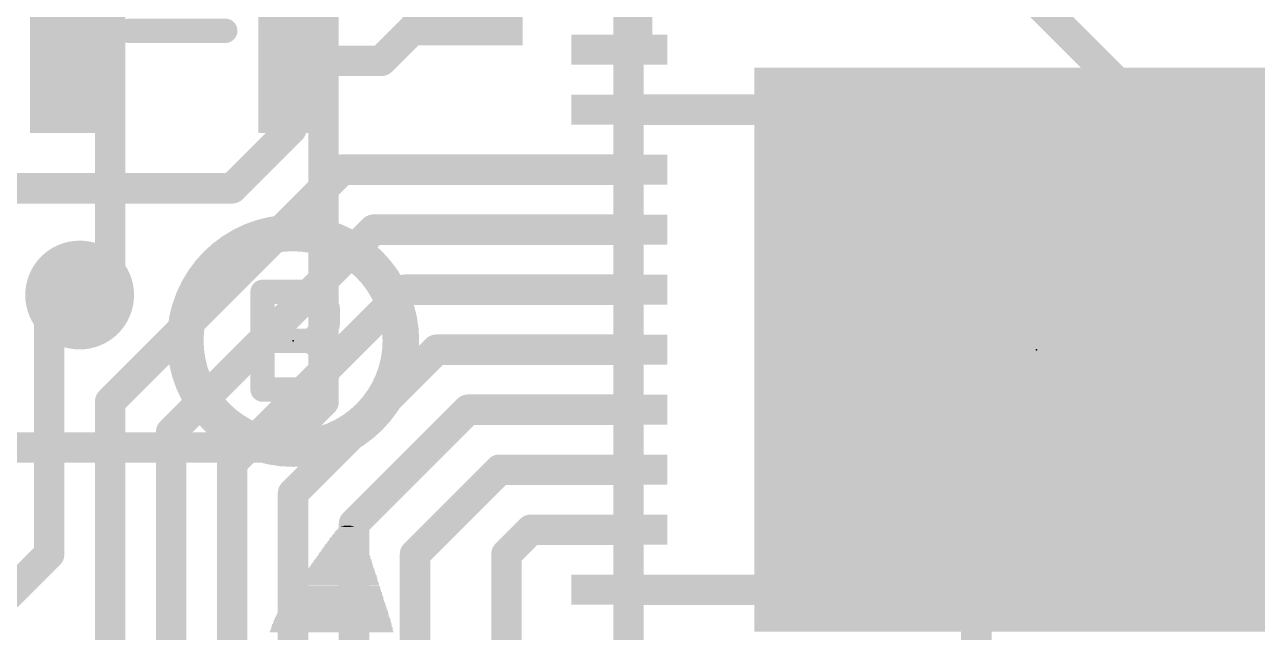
# Model space of a CAD drawing. Extents: x -11.5 to 69.1, y -5.3 to 31.9.
# Drawn here: x 15.29 to 25.56, y 8.75 to 13.81 of the extents above; entities that cross this region are included whole.
import ezdxf

# ---------------------------------------------------------------- set-up
doc = ezdxf.new("R2010")
doc.units = 0
for name, color, linetype in [('1', 12, 'CONTINUOUS'), ('16', 132, 'CONTINUOUS'), ('18', 110, 'CONTINUOUS'), ('21', 40, 'CONTINUOUS'), ('23', 40, 'CONTINUOUS')]:
    doc.layers.add(name, color=color, linetype=linetype)

# ---------------------------------------------------------------- blocks, each defined once
blk = doc.blocks.new('RECT')
blk.add_solid([(-0.5, -0.5), (0.5, -0.5), (-0.5, 0.5), (0.5, 0.5)])
blk = doc.blocks.new('ROUNDV')
at = {"const_width": 0.5}
blk.add_lwpolyline([(0, -0.25, 1), (0, 0.25, 1), (0, -0.25)], format="xyb", dxfattribs=at)

msp = doc.modelspace()

# ---------------------------------------------------------------- linework, layer by layer
at = {"layer": '1', "const_width": 0.254}
for points in [[(18.2611, 13.5081), (18.94, 14.187)], [(20.3916, 14.0669), (20.3916, 13.6016)], [(26.2182, 13.6452), (23.876, 11.303)], [(20.3916, 13.6016), (20.2432, 13.6016)], [(17.5108, 12.9388), (17.5108, 13.5081)], [(17.5108, 13.5081), (18.2611, 13.5081)], [(20.2432, 13.1016), (22.0774, 13.1016)], [(22.0774, 13.1016), (23.876, 11.303)], [(17.018, 12.446), (17.5108, 12.9388)], [(17.9356, 12.6016), (16.002, 10.668)], [(20.2432, 12.6016), (17.9356, 12.6016)], [(14.605, 12.446), (17.018, 12.446)], [(18.1976, 12.1016), (16.51, 10.414)], [(20.2432, 12.1016), (18.1976, 12.1016)], [(17.018, 10.16), (18.4596, 11.6016)], [(18.4596, 11.6016), (20.2432, 11.6016)], [(15.494, 11.303), (15.748, 11.557)], [(15.494, 9.398), (15.494, 11.303)], [(25.0774, 10.1016), (23.876, 11.303)], [(23.876, 11.303), (23.876, 11.176)], [(23.876, 11.176), (23.749, 11.049)], [(17.526, 9.906), (18.7216, 11.1016)], [(18.7216, 11.1016), (20.2432, 11.1016)], [(23.2182, 10.5182), (23.749, 11.049)], [(23.749, 10.541), (23.749, 11.049)], [(16.002, 10.668), (16.002, 2.159)], [(18.9836, 10.6016), (18.034, 9.652)], [(20.2432, 10.6016), (18.9836, 10.6016)], [(22.3096, 9.1016), (23.749, 10.541)], [(23.2182, 7.6266), (23.2182, 10.5182)], [(16.51, 10.414), (16.51, 2.921)], [(17.018, 3.175), (17.018, 10.16)], [(18.542, 9.398), (19.2456, 10.1016)], [(19.2456, 10.1016), (20.2432, 10.1016)], [(27.1932, 10.1016), (25.0774, 10.1016)], [(17.526, 3.556), (17.526, 9.906)], [(18.034, 9.652), (18.034, 3.937)], [(19.5076, 9.6016), (19.304, 9.398)], [(20.2432, 9.6016), (19.5076, 9.6016)], [(15.1431, 9.0471), (15.494, 9.398)], [(18.542, 4.191), (18.542, 9.398)], [(19.304, 9.398), (19.304, 6.096)], [(20.2432, 9.1016), (22.3096, 9.1016)]]:
    msp.add_lwpolyline(points, dxfattribs=at)
at = {"layer": '1', "const_width": 0.127}
for points in [[(20.2432, 13.6651, 1), (20.2432, 13.5381)], [(20.3281, 13.6016, 1), (20.4551, 13.6016)], [(20.3916, 13.5381, 1), (20.3916, 13.6651)], [(17.5743, 13.5081, 1), (17.4473, 13.5081)], [(17.5108, 13.5716, 1), (17.5108, 13.4446)], [(18.2162, 13.553, 1), (18.306, 13.4632)], [(18.2611, 13.4446, 1), (18.2611, 13.5716)], [(20.2432, 13.1651, 1), (20.2432, 13.0381)], [(22.1223, 13.1465, 1), (22.0325, 13.0567)], [(22.0774, 13.0381, 1), (22.0774, 13.1651)], [(17.5557, 12.8939, 1), (17.4659, 12.9837)], [(17.4473, 12.9388, 1), (17.5743, 12.9388)], [(17.9356, 12.6651, 1), (17.9356, 12.5381)], [(17.9805, 12.5567, 1), (17.8907, 12.6465)], [(20.2432, 12.5381, 1), (20.2432, 12.6651)], [(16.9731, 12.4909, 1), (17.0629, 12.4011)], [(17.018, 12.3825, 1), (17.018, 12.5095)], [(18.1976, 12.1651, 1), (18.1976, 12.0381)], [(18.2425, 12.0567, 1), (18.1527, 12.1465)], [(20.2432, 12.0381, 1), (20.2432, 12.1651)], [(18.4596, 11.6651, 1), (18.4596, 11.5381)], [(18.5045, 11.5567, 1), (18.4147, 11.6465)], [(20.2432, 11.5381, 1), (20.2432, 11.6651)], [(15.7929, 11.5121, 1), (15.7031, 11.6019)], [(15.5575, 11.303, 1), (15.4305, 11.303)], [(15.4491, 11.3479, 1), (15.5389, 11.2581)], [(23.9209, 11.3479, 1), (23.8311, 11.2581)], [(23.9395, 11.303, 1), (23.8125, 11.303)], [(23.8311, 11.3479, 1), (23.9209, 11.2581)], [(23.8311, 11.2581, 1), (23.9209, 11.3479)], [(23.9209, 11.1311, 1), (23.8311, 11.2209)], [(18.7216, 11.1651, 1), (18.7216, 11.0381)], [(18.7665, 11.0567, 1), (18.6767, 11.1465)], [(20.2432, 11.0381, 1), (20.2432, 11.1651)], [(23.8125, 11.176, 1), (23.9395, 11.176)], [(23.8125, 11.049, 1), (23.6855, 11.049)], [(23.7041, 11.0939, 1), (23.7939, 11.0041)], [(23.7939, 11.0041, 1), (23.7041, 11.0939)], [(16.0655, 10.668, 1), (15.9385, 10.668)], [(15.9571, 10.7129, 1), (16.0469, 10.6231)], [(18.9836, 10.6651, 1), (18.9836, 10.5381)], [(19.0285, 10.5567, 1), (18.9387, 10.6465)], [(20.2432, 10.5381, 1), (20.2432, 10.6651)], [(23.2817, 10.5182, 1), (23.1547, 10.5182)], [(23.1733, 10.5631, 1), (23.2631, 10.4733)], [(23.6855, 10.541, 1), (23.8125, 10.541)], [(23.7939, 10.4961, 1), (23.7041, 10.5859)], [(16.5735, 10.414, 1), (16.4465, 10.414)], [(16.4651, 10.4589, 1), (16.5549, 10.3691)], [(17.0815, 10.16, 1), (16.9545, 10.16)], [(16.9731, 10.2049, 1), (17.0629, 10.1151)], [(19.2456, 10.1651, 1), (19.2456, 10.0381)], [(19.2905, 10.0567, 1), (19.2007, 10.1465)], [(20.2432, 10.0381, 1), (20.2432, 10.1651)], [(25.0774, 10.1651, 1), (25.0774, 10.0381)], [(25.0325, 10.0567, 1), (25.1223, 10.1465)], [(17.5895, 9.906, 1), (17.4625, 9.906)], [(17.4811, 9.9509, 1), (17.5709, 9.8611)], [(18.0975, 9.652, 1), (17.9705, 9.652)], [(17.9891, 9.6969, 1), (18.0789, 9.6071)], [(19.5076, 9.6651, 1), (19.5076, 9.5381)], [(19.5525, 9.5567, 1), (19.4627, 9.6465)], [(20.2432, 9.5381, 1), (20.2432, 9.6651)], [(15.4305, 9.398, 1), (15.5575, 9.398)], [(15.5389, 9.3531, 1), (15.4491, 9.4429)], [(18.6055, 9.398, 1), (18.4785, 9.398)], [(18.4971, 9.4429, 1), (18.5869, 9.3531)], [(19.3675, 9.398, 1), (19.2405, 9.398)], [(19.2591, 9.4429, 1), (19.3489, 9.3531)], [(20.2432, 9.1651, 1), (20.2432, 9.0381)], [(22.2647, 9.1465, 1), (22.3545, 9.0567)], [(22.3096, 9.0381, 1), (22.3096, 9.1651)]]:
    msp.add_lwpolyline(points, format="xyb", dxfattribs=at)
at = {"layer": '16', "const_width": 0.254}
for points in [[(16.002, 17.018), (16.002, 11.811)], [(21.209, 16.51), (27.178, 10.541)], [(20.32, 14.732), (20.32, 7.62)], [(17.78, 10.668), (17.78, 13.97)], [(16.002, 11.811), (15.748, 11.557)], [(17.399, 10.287), (17.78, 10.668)], [(14.986, 10.287), (17.399, 10.287)]]:
    msp.add_lwpolyline(points, dxfattribs=at)
at = {"layer": '16', "const_width": 0.127}
for points in [[(16.0469, 11.7661, 1), (15.9571, 11.8559)], [(15.9385, 11.811, 1), (16.0655, 11.811)], [(15.7031, 11.6019, 1), (15.7929, 11.5121)], [(17.8249, 10.6231, 1), (17.7351, 10.7129)], [(17.7165, 10.668, 1), (17.8435, 10.668)], [(17.3541, 10.3319, 1), (17.4439, 10.2421)], [(17.399, 10.2235, 1), (17.399, 10.3505)]]:
    msp.add_lwpolyline(points, format="xyb", dxfattribs=at)
at = {"layer": '21', "const_width": 0.2032}
for points in [[(16.9608, 13.7582), (16.1608, 13.7582)], [(17.272, 10.7696), (17.272, 11.5831)], [(17.272, 11.5831), (17.6787, 11.5831)], [(17.6787, 11.5831), (17.8143, 11.4475)], [(17.8143, 11.4475), (17.8143, 11.3119)], [(17.8143, 11.3119), (17.6787, 11.1763)], [(17.272, 11.1763), (17.6787, 11.1763)], [(17.6787, 11.1763), (17.8143, 11.0408)], [(17.8143, 11.0408), (17.8143, 10.9052)], [(17.8143, 10.9052), (17.6787, 10.7696)], [(17.6787, 10.7696), (17.272, 10.7696)]]:
    msp.add_lwpolyline(points, dxfattribs=at)
at = {"layer": '21'}
for points, const_width in [([(16.1608, 13.809, 1), (16.1608, 13.7074)], 0.1016), ([(16.9608, 13.7074, 1), (16.9608, 13.809)], 0.1016), ([(17.526, 10.278, 1), (17.526, 12.074, 1), (17.526, 10.278)], 0.3048), ([(17.3228, 11.5831, 1), (17.2212, 11.5831)], 0.1016), ([(17.272, 11.6339, 1), (17.272, 11.5323)], 0.1016), ([(17.7147, 11.619, 1), (17.6428, 11.5472)], 0.1016), ([(17.6787, 11.5323, 1), (17.6787, 11.6339)], 0.1016), ([(17.8651, 11.4475, 1), (17.7635, 11.4475)], 0.1016), ([(17.7784, 11.4116, 1), (17.8502, 11.4834)], 0.1016), ([(17.8502, 11.276, 1), (17.7784, 11.3478)], 0.1016), ([(17.7635, 11.3119, 1), (17.8651, 11.3119)], 0.1016), ([(17.272, 11.2271, 1), (17.272, 11.1255)], 0.1016), ([(17.7147, 11.2123, 1), (17.6428, 11.1404)], 0.1016), ([(17.6428, 11.2123, 1), (17.7147, 11.1404)], 0.1016), ([(17.6787, 11.1255, 1), (17.6787, 11.2271)], 0.1016), ([(17.8651, 11.0408, 1), (17.7635, 11.0408)], 0.1016), ([(17.7784, 11.0048, 1), (17.8502, 11.0767)], 0.1016), ([(17.8502, 10.8693, 1), (17.7784, 10.9411)], 0.1016), ([(17.7635, 10.9052, 1), (17.8651, 10.9052)], 0.1016), ([(17.272, 10.8204, 1), (17.272, 10.7188)], 0.1016), ([(17.2212, 10.7696, 1), (17.3228, 10.7696)], 0.1016), ([(17.6428, 10.8055, 1), (17.7147, 10.7337)], 0.1016), ([(17.6787, 10.7188, 1), (17.6787, 10.8204)], 0.1016)]:
    msp.add_lwpolyline(points, format="xyb", dxfattribs=dict(at, const_width=const_width))
at = {"layer": '23'}
for p in [(17.526, 11.176), (23.7182, 11.1016)]:
    msp.add_point(p, dxfattribs=at)

# ---------------------------------------------------------------- block references
at = {"layer": '1', "xscale": 1.1, "rotation": 90}
msp.add_blockref('RECT', (18.94, 14.187), dxfattribs=at)
at = {"layer": '1', "xscale": 0.55, "yscale": 1.2, "rotation": 180}
for p in [(15.6108, 13.5081), (17.5108, 13.5081)]:
    msp.add_blockref('RECT', p, dxfattribs=at)
at = {"layer": '1'}
for p, xscale, yscale in [((20.2432, 13.6016), 0.8, 0.25), ((23.7182, 11.1016), 4.7, 4.7), ((20.2432, 13.1016), 0.8, 0.25), ((20.2432, 12.6016), 0.8, 0.25), ((20.2432, 12.1016), 0.8, 0.25), ((20.2432, 11.6016), 0.8, 0.25), ((20.2432, 11.1016), 0.8, 0.25), ((20.2432, 10.6016), 0.8, 0.25), ((20.2432, 10.1016), 0.8, 0.25), ((20.2432, 9.6016), 0.8, 0.25), ((20.2432, 9.1016), 0.8, 0.25)]:
    msp.add_blockref('RECT', p, dxfattribs=dict(at, xscale=xscale, yscale=yscale))
at = {"layer": '18', "xscale": 0.9064, "yscale": 0.9064}
for p in [(15.748, 11.557), (15.748, 11.557), (23.749, 11.049), (23.749, 11.049)]:
    msp.add_blockref('ROUNDV', p, dxfattribs=at)
at = {"layer": '21'}
for p, xscale, yscale in [((17.9769, 9.5504), 0.2603, 0.0064), ((17.98, 9.5568), 0.254, 0.0063), ((17.9801, 9.5631), 0.2413, 0.0064), ((17.9832, 9.5694), 0.235, 0.0063), ((17.9832, 9.5822), 0.2222, 0.0063), ((17.9832, 9.5758), 0.2222, 0.0064), ((17.9832, 9.5885), 0.2096, 0.0064), ((17.9832, 9.5949), 0.1968, 0.0063), ((17.9832, 9.6012), 0.1842, 0.0064), ((17.9832, 9.6075), 0.1714, 0.0063), ((17.9864, 9.6139), 0.1524, 0.0064), ((17.9832, 9.6203), 0.1334, 0.0063), ((17.98, 9.6266), 0.1016, 0.0064), ((17.9801, 9.633), 0.0635, 0.0063), ((17.961, 9.4551), 0.3683, 0.0063), ((17.961, 9.4488), 0.3683, 0.0064), ((17.961, 9.4615), 0.3556, 0.0064), ((17.9642, 9.4679), 0.3493, 0.0063), ((17.9673, 9.4742), 0.3429, 0.0064), ((17.9642, 9.4806), 0.3365, 0.0063), ((17.9673, 9.4869), 0.3302, 0.0064), ((17.9705, 9.4932), 0.3238, 0.0063), ((17.9705, 9.506), 0.3112, 0.0063), ((17.9705, 9.4996), 0.3112, 0.0064), ((17.9737, 9.5123), 0.3048, 0.0064), ((17.9736, 9.525), 0.2921, 0.0064), ((17.9736, 9.5187), 0.2921, 0.0063), ((17.9769, 9.5313), 0.2857, 0.0063), ((17.9769, 9.5377), 0.2731, 0.0064), ((17.9801, 9.5441), 0.2667, 0.0063), ((17.9388, 9.3472), 0.4763, 0.0064), ((17.942, 9.3536), 0.4699, 0.0063), ((17.9419, 9.3599), 0.4572, 0.0064), ((17.9451, 9.3726), 0.4508, 0.0064), ((17.9451, 9.3663), 0.4508, 0.0063), ((17.9483, 9.3789), 0.4445, 0.0063), ((17.9483, 9.3917), 0.4318, 0.0063), ((17.9483, 9.3853), 0.4318, 0.0064), ((17.9483, 9.398), 0.4191, 0.0064), ((17.9515, 9.4107), 0.4127, 0.0064), ((17.9515, 9.4044), 0.4127, 0.0063), ((17.9546, 9.417), 0.4064, 0.0063), ((17.9547, 9.4234), 0.3937, 0.0064), ((17.9578, 9.4361), 0.3874, 0.0064), ((17.9578, 9.4298), 0.3874, 0.0063), ((17.9578, 9.4425), 0.3746, 0.0063), ((17.9197, 9.2393), 0.5906, 0.0063), ((17.9197, 9.2456), 0.5778, 0.0064), ((17.9229, 9.2583), 0.5715, 0.0064), ((17.9229, 9.252), 0.5715, 0.0063), ((17.9229, 9.2646), 0.5588, 0.0063), ((17.9261, 9.2774), 0.5525, 0.0063), ((17.9261, 9.271), 0.5525, 0.0064), ((17.9261, 9.2837), 0.5397, 0.0064), ((17.9292, 9.2901), 0.5334, 0.0063), ((17.9292, 9.3027), 0.5207, 0.0063), ((17.9324, 9.2964), 0.527, 0.0064), ((17.9324, 9.3091), 0.5144, 0.0064), ((17.9324, 9.3218), 0.5016, 0.0064), ((17.9356, 9.3155), 0.508, 0.0063), ((17.9355, 9.3282), 0.4953, 0.0063), ((17.9388, 9.3345), 0.4889, 0.0064), ((17.9388, 9.3408), 0.4763, 0.0063), ((17.8975, 9.144), 0.6858, 0.0064), ((17.9007, 9.1377), 0.6921, 0.0063), ((17.9007, 9.1504), 0.6795, 0.0063), ((17.9007, 9.1631), 0.6667, 0.0063), ((17.9039, 9.1567), 0.6731, 0.0064), ((17.9038, 9.1694), 0.6604, 0.0064), ((17.907, 9.1758), 0.654, 0.0063), ((17.907, 9.1884), 0.6414, 0.0063), ((17.907, 9.1821), 0.6414, 0.0064), ((17.9102, 9.1948), 0.635, 0.0064), ((17.9102, 9.2075), 0.6223, 0.0064), ((17.9134, 9.2012), 0.6287, 0.0063), ((17.9134, 9.2139), 0.6159, 0.0063), ((17.9165, 9.2202), 0.6096, 0.0064), ((17.9166, 9.2329), 0.5969, 0.0064), ((17.9166, 9.2265), 0.5969, 0.0063), ((17.8785, 9.0361), 0.8001, 0.0063), ((17.8816, 9.0424), 0.7938, 0.0064), ((17.8816, 9.0551), 0.781, 0.0064), ((17.8816, 9.0488), 0.781, 0.0063), ((17.8816, 9.0615), 0.7684, 0.0063), ((17.8848, 9.0742), 0.762, 0.0063), ((17.8848, 9.0678), 0.762, 0.0064), ((17.888, 9.0805), 0.7557, 0.0064), ((17.888, 9.0869), 0.7429, 0.0063), ((17.8911, 9.0996), 0.7366, 0.0063), ((17.8911, 9.0932), 0.7366, 0.0064), ((17.8911, 9.1059), 0.7239, 0.0064), ((17.8943, 9.1123), 0.7176, 0.0063), ((17.8943, 9.125), 0.7048, 0.0063), ((17.8975, 9.1186), 0.7112, 0.0064), ((17.8974, 9.1313), 0.6985, 0.0064), ((17.8593, 8.9345), 0.9017, 0.0063), ((17.8626, 8.9408), 0.8953, 0.0064), ((17.8626, 8.9535), 0.8827, 0.0064), ((17.8626, 8.9472), 0.8827, 0.0063), ((17.8658, 8.9599), 0.8763, 0.0063), ((17.8657, 8.9726), 0.8636, 0.0063), ((17.8657, 8.9662), 0.8636, 0.0064), ((17.8658, 8.9853), 0.8509, 0.0063), ((17.8689, 8.9789), 0.8572, 0.0064), ((17.8689, 8.9916), 0.8446, 0.0064), ((17.8689, 9.0043), 0.8318, 0.0064), ((17.8721, 8.998), 0.8382, 0.0063), ((17.8721, 9.0107), 0.8255, 0.0063), ((17.8753, 9.017), 0.8191, 0.0064), ((17.8753, 9.0297), 0.8065, 0.0064), ((17.8753, 9.0234), 0.8065, 0.0063), ((17.8498, 8.8456), 0.9715, 0.0063), ((17.853, 8.8392), 0.9779, 0.0064), ((17.853, 8.8329), 0.9779, 0.0063), ((17.853, 8.8582), 0.9652, 0.0063), ((17.853, 8.8519), 0.9652, 0.0064), ((17.853, 8.871), 0.9525, 0.0063), ((17.8562, 8.8646), 0.9588, 0.0064), ((17.853, 8.8837), 0.9398, 0.0063), ((17.8562, 8.8773), 0.9462, 0.0064), ((17.8562, 8.8963), 0.9334, 0.0063), ((17.8562, 8.89), 0.9334, 0.0064), ((17.8593, 8.9027), 0.9271, 0.0064), ((17.8562, 8.9091), 0.9208, 0.0063), ((17.8594, 8.9218), 0.9144, 0.0063), ((17.8594, 8.9154), 0.9144, 0.0064), ((17.8593, 8.9281), 0.9017, 0.0064), ((17.8467, 8.7567), 1.0287, 0.0063), ((17.8467, 8.7503), 1.0287, 0.0064), ((17.8467, 8.7757), 1.016, 0.0064), ((17.8467, 8.7694), 1.016, 0.0063), ((17.8467, 8.763), 1.016, 0.0064), ((17.8498, 8.7884), 1.0097, 0.0064), ((17.8498, 8.782), 1.0097, 0.0063), ((17.8467, 8.7948), 1.0033, 0.0063), ((17.8498, 8.8138), 0.9969, 0.0064), ((17.8498, 8.8075), 0.9969, 0.0063), ((17.8498, 8.8011), 0.9969, 0.0064), ((17.8498, 8.8265), 0.9843, 0.0064), ((17.853, 8.8201), 0.9906, 0.0063)]:
    msp.add_blockref('RECT', p, dxfattribs=dict(at, xscale=xscale, yscale=yscale))

doc.saveas('drawing.dxf')
